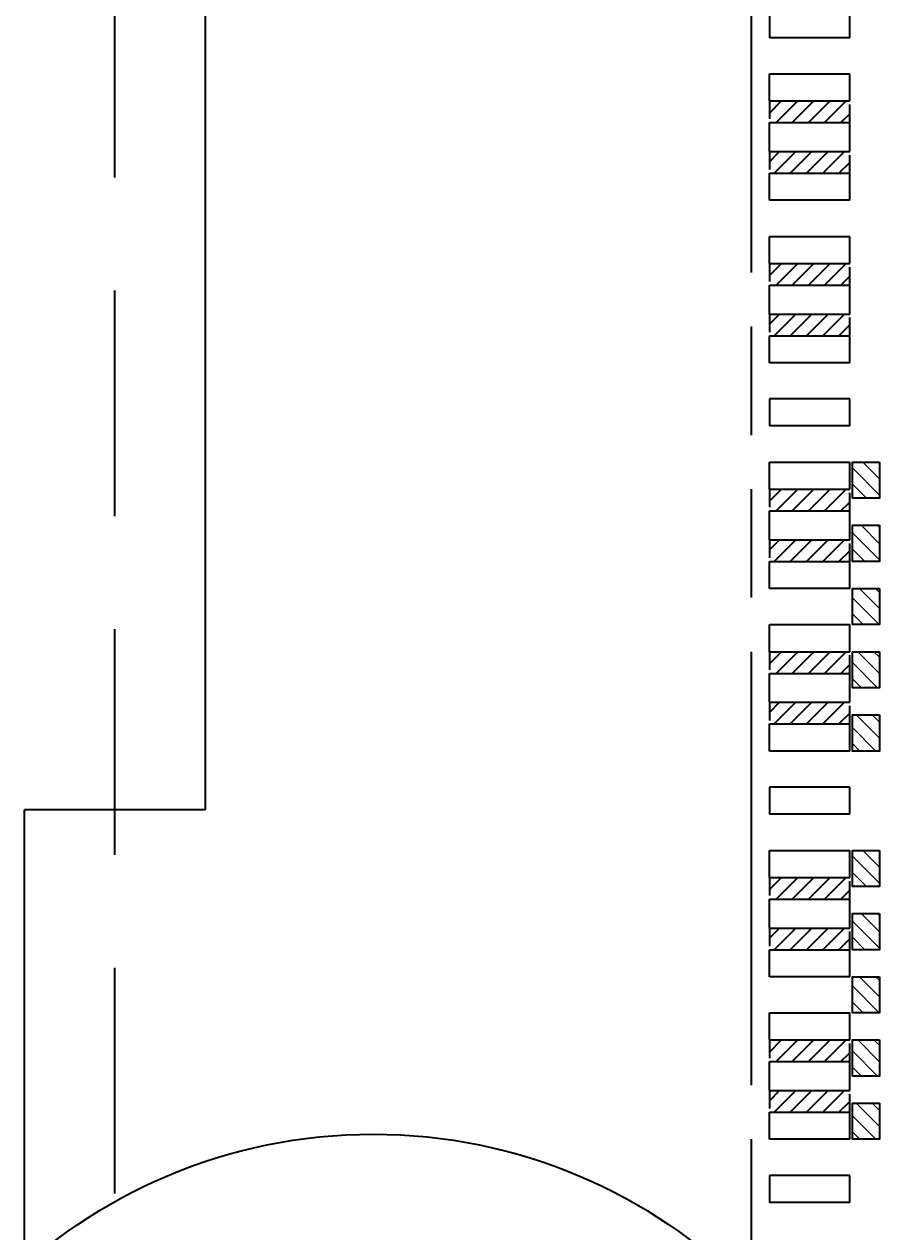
# Model space of a CAD drawing. Extents: x -338 to -53, y 67 to 196.
# Drawn here: x -326.37 to -321.62, y 117.72 to 124.4 of the extents above; entities that cross this region are included whole.
import ezdxf

# ---------------------------------------------------------------- set-up
doc = ezdxf.new("R2010")
doc.units = 0
doc.linetypes.add('ACAD_ISO09W100', pattern=[45, 24, -3, 6, -3, 6, -3])
doc.linetypes.add('HIDDEN', pattern=[0.375, 0.25, -0.125])
for name, color, linetype in [('2', 7, 'Continuous'), ('dimension', 3, 'Continuous'), ('Etched Area', 4, 'Continuous'), ('Hidden', 4, 'HIDDEN'), ('Molding Line', 5, 'ACAD_ISO09W100'), ('Tape Line', 21, 'HIDDEN')]:
    doc.layers.add(name, color=color, linetype=linetype)
doc.layers.add('DIM', color=4, linetype='Continuous', lineweight=18)
doc.styles.add('SIMPLEX', font='SIMPLEX')
doc.dimstyles.new('1', dxfattribs={"dimtxt": 1, "dimasz": 1, "dimexe": 0.3, "dimexo": 0.3, "dimgap": 0.3, "dimtad": 0, "dimdec": 3, "dimzin": 1, "dimdsep": 46, "dimtxsty": 'SIMPLEX', "dimcen": 0, "dimclrd": 256, "dimclre": 256, "dimclrt": 7, "dimadec": 0, "dimazin": 1, "dimtm": 1.25, "dimtfac": 1, "dimtdec": 3, "dimtmove": 0, "dimatfit": 0, "dimfxl": 1, "dimtolj": 1, "dimtzin": 0, "dimlwd": -1, "dimlwe": -1, "dimarcsym": 1})
pattern_1 = [(45, (-208.74118, 128.66751), (-0.04490128, 0.04490128), [])]
pattern_2 = [(45, (-208.74118, 129.56751), (-0.04490128, 0.04490128), [])]
pattern_3 = [(45, (-208.74118, 130.81751), (-0.04490128, 0.04490128), [])]
pattern_4 = [(45, (-208.74118, 131.71751), (-0.04490128, 0.04490128), [])]
pattern_5 = [(45, (-208.74118, 132.96751), (-0.04490128, 0.04490128), [])]
pattern_6 = [(45, (-208.74118, 133.86751), (-0.04490128, 0.04490128), [])]
pattern_7 = [(135, (-439.333216, -201.337726), (-0.044901281, -0.044901281), [])]
pattern_8 = [(135, (-439.333216, -199.187726), (-0.044901281, -0.044901281), [])]

# ---------------------------------------------------------------- blocks, each defined once
blk = doc.blocks.new('*D25')
at = {"layer": 'Defpoints', "color": 0, "transparency": 16777216}
for p in [(2540.3534, 1935.2739), (2409.9027, 1907.2739), (2416.2869, 1907.2739)]:
    blk.add_point(p, dxfattribs=at)
at = {"layer": 'dimension', "transparency": 16777216}
blk.add_line((2415.9869, 1907.2739), (2409.9027, 1907.2739), dxfattribs=at)
at = {"layer": 'dimension', "color": 7, "transparency": 16777216, "insert": (2407.1265, 1907.2739), "char_height": 1, "attachment_point": 5, "style": 'SIMPLEX'}
blk.add_mtext('\\A1;28.000', dxfattribs=at)
blk = doc.blocks.new('*D26')
at = {"layer": 'Defpoints', "color": 0, "transparency": 16777216}
for p in [(2540.3534, 1935.2739), (2409.9027, 1904.4489), (2420.8223, 1904.4489)]:
    blk.add_point(p, dxfattribs=at)
at = {"layer": 'dimension', "transparency": 16777216}
blk.add_line((2420.5223, 1904.4489), (2409.9027, 1904.4489), dxfattribs=at)
at = {"layer": 'dimension', "color": 7, "transparency": 16777216, "insert": (2407.1265, 1904.4489), "char_height": 1, "attachment_point": 5, "style": 'SIMPLEX'}
blk.add_mtext('\\A1;30.825', dxfattribs=at)
blk = doc.blocks.new('*D27')
at = {"layer": 'Defpoints', "color": 0, "transparency": 16777216}
for p in [(2540.3534, 1935.2739), (2409.9027, 1903.2739), (2416.9041, 1903.2739)]:
    blk.add_point(p, dxfattribs=at)
at = {"layer": 'dimension', "transparency": 16777216}
blk.add_line((2416.6041, 1903.2739), (2409.9027, 1903.2739), dxfattribs=at)
at = {"layer": 'dimension', "color": 7, "transparency": 16777216, "insert": (2407.1265, 1903.2739), "char_height": 1, "attachment_point": 5, "style": 'SIMPLEX'}
blk.add_mtext('\\A1;32.000', dxfattribs=at)
blk = doc.blocks.new('*D28')
at = {"layer": 'Defpoints', "color": 0, "transparency": 16777216}
for p in [(2540.3534, 1935.2739), (2409.9027, 1901.7739), (2425.6548, 1901.7739)]:
    blk.add_point(p, dxfattribs=at)
at = {"layer": 'dimension', "transparency": 16777216}
blk.add_line((2425.3548, 1901.7739), (2409.9027, 1901.7739), dxfattribs=at)
at = {"layer": 'dimension', "color": 7, "transparency": 16777216, "insert": (2407.1265, 1901.7739), "char_height": 1, "attachment_point": 5, "style": 'SIMPLEX'}
blk.add_mtext('\\A1;33.500', dxfattribs=at)
blk = doc.blocks.new('*D29')
at = {"layer": 'Defpoints', "color": 0, "transparency": 16777216}
for p in [(2540.3534, 1935.2739), (2416.1674, 1901.4286), (2409.9027, 1900.5521)]:
    blk.add_point(p, dxfattribs=at)
at = {"layer": 'dimension', "transparency": 16777216}
for p, q in [((2413.9027, 1901.4286), (2411.9027, 1900.5521)), ((2415.8674, 1901.4286), (2413.9027, 1901.4286)), ((2411.9027, 1900.5521), (2409.9027, 1900.5521))]:
    blk.add_line(p, q, dxfattribs=at)
at = {"layer": 'dimension', "color": 7, "transparency": 16777216, "insert": (2407.1265, 1900.5521), "char_height": 1, "attachment_point": 5, "style": 'SIMPLEX'}
blk.add_mtext('\\A1;33.845', dxfattribs=at)
blk = doc.blocks.new('*D30')
at = {"layer": 'Defpoints', "color": 0, "transparency": 16777216}
for p in [(2540.3534, 1935.2739), (2418.3305, 1900.2739), (2409.9027, 1899.3573)]:
    blk.add_point(p, dxfattribs=at)
at = {"layer": 'dimension', "transparency": 16777216}
for p, q in [((2413.9027, 1900.2739), (2411.9027, 1899.3573)), ((2418.0305, 1900.2739), (2413.9027, 1900.2739)), ((2411.9027, 1899.3573), (2409.9027, 1899.3573))]:
    blk.add_line(p, q, dxfattribs=at)
at = {"layer": 'dimension', "color": 7, "transparency": 16777216, "insert": (2407.1265, 1899.3573), "char_height": 1, "attachment_point": 5, "style": 'SIMPLEX'}
blk.add_mtext('\\A1;35.000', dxfattribs=at)
blk = doc.blocks.new('*D57')
at = {"layer": 'Defpoints', "color": 0, "transparency": 16777216}
for p in [(2540.3534, 1935.2739), (2421.0284, 1904.3432), (2421.0399, 1893.0124)]:
    blk.add_point(p, dxfattribs=at)
at = {"layer": 'dimension', "transparency": 16777216}
for p, q in [((2421.0284, 1904.0432), (2421.0284, 1897.0124)), ((2421.0284, 1897.0124), (2421.0399, 1895.0124)), ((2421.0399, 1895.0124), (2421.0399, 1893.0124))]:
    blk.add_line(p, q, dxfattribs=at)
at = {"layer": 'dimension', "color": 7, "transparency": 16777216, "insert": (2421.0399, 1889.9505), "char_height": 1, "attachment_point": 5, "rotation": 90, "style": 'SIMPLEX'}
blk.add_mtext('\\A1;119.325', dxfattribs=at)

msp = doc.modelspace()

# ---------------------------------------------------------------- hatches: boundary and pattern name
at = {"layer": 'DIM'}
h = msp.add_hatch(dxfattribs=at)
h.set_pattern_fill('ANSI31', color=142, scale=0.02, angle=-270)
h.set_pattern_definition(pattern_8)
h.paths.add_polyline_path([(-321.6305, 121.7777), (-321.6305, 121.9777), (-321.7805, 121.9777), (-321.7805, 121.7777)])
h = msp.add_hatch(dxfattribs=at)
h.set_pattern_fill('ANSI31', color=142, scale=0.02, angle=-270)
h.set_pattern_definition(pattern_8)
h.paths.add_polyline_path([(-321.6305, 121.4277), (-321.6305, 121.6277), (-321.7805, 121.6277), (-321.7805, 121.4277)])
h = msp.add_hatch(dxfattribs=at)
h.set_pattern_fill('ANSI31', color=142, scale=0.02, angle=-270)
h.set_pattern_definition(pattern_8)
h.paths.add_polyline_path([(-321.6305, 121.0777), (-321.6305, 121.2777), (-321.7805, 121.2777), (-321.7805, 121.0777)])
h = msp.add_hatch(dxfattribs=at)
h.set_pattern_fill('ANSI31', color=142, scale=0.02, angle=-270)
h.set_pattern_definition(pattern_8)
h.paths.add_polyline_path([(-321.6305, 120.7277), (-321.6305, 120.9277), (-321.7805, 120.9277), (-321.7805, 120.7277)])
h = msp.add_hatch(dxfattribs=at)
h.set_pattern_fill('ANSI31', color=142, scale=0.02, angle=-270)
h.set_pattern_definition(pattern_8)
h.paths.add_polyline_path([(-321.6305, 120.3777), (-321.6305, 120.5777), (-321.7805, 120.5777), (-321.7805, 120.3777)])
h = msp.add_hatch(dxfattribs=at)
h.set_pattern_fill('ANSI31', color=142, scale=0.02, angle=-270)
h.set_pattern_definition(pattern_7)
h.paths.add_polyline_path([(-321.6305, 119.6277), (-321.6305, 119.8277), (-321.7805, 119.8277), (-321.7805, 119.6277)])
h = msp.add_hatch(dxfattribs=at)
h.set_pattern_fill('ANSI31', color=142, scale=0.02, angle=-270)
h.set_pattern_definition(pattern_7)
h.paths.add_polyline_path([(-321.6305, 119.2777), (-321.6305, 119.4777), (-321.7805, 119.4777), (-321.7805, 119.2777)])
h = msp.add_hatch(dxfattribs=at)
h.set_pattern_fill('ANSI31', color=142, scale=0.02, angle=-270)
h.set_pattern_definition(pattern_7)
h.paths.add_polyline_path([(-321.6305, 118.9277), (-321.6305, 119.1277), (-321.7805, 119.1277), (-321.7805, 118.9277)])
h = msp.add_hatch(dxfattribs=at)
h.set_pattern_fill('ANSI31', color=142, scale=0.02, angle=-270)
h.set_pattern_definition(pattern_7)
h.paths.add_polyline_path([(-321.6305, 118.5777), (-321.6305, 118.7777), (-321.7805, 118.7777), (-321.7805, 118.5777)])
h = msp.add_hatch(dxfattribs=at)
h.set_pattern_fill('ANSI31', color=142, scale=0.02, angle=-270)
h.set_pattern_definition(pattern_7)
h.paths.add_polyline_path([(-321.6305, 118.2277), (-321.6305, 118.4277), (-321.7805, 118.4277), (-321.7805, 118.2277)])
at = {"layer": 'Etched Area'}
h = msp.add_hatch(dxfattribs=at)
h.set_pattern_fill('ANSI31', color=256, scale=0.02)
h.set_pattern_definition(pattern_6)
h.paths.add_polyline_path([(-321.7955, 123.9777), (-322.2405, 123.9777), (-322.2405, 123.8577), (-321.7955, 123.8577)])
h = msp.add_hatch(dxfattribs=at)
h.set_pattern_fill('ANSI31', color=256, scale=0.02)
h.set_pattern_definition(pattern_6)
h.paths.add_polyline_path([(-321.7955, 123.6977), (-322.2405, 123.6977), (-322.2405, 123.5777), (-321.7955, 123.5777)])
h = msp.add_hatch(dxfattribs=at)
h.set_pattern_fill('ANSI31', color=256, scale=0.02)
h.set_pattern_definition(pattern_5)
h.paths.add_polyline_path([(-321.7955, 123.0777), (-322.2405, 123.0777), (-322.2405, 122.9577), (-321.7955, 122.9577)])
h = msp.add_hatch(dxfattribs=at)
h.set_pattern_fill('ANSI31', color=256, scale=0.02)
h.set_pattern_definition(pattern_5)
h.paths.add_polyline_path([(-321.7955, 122.7977), (-322.2405, 122.7977), (-322.2405, 122.6777), (-321.7955, 122.6777)])
h = msp.add_hatch(dxfattribs=at)
h.set_pattern_fill('ANSI31', color=256, scale=0.02)
h.set_pattern_definition(pattern_4)
h.paths.add_polyline_path([(-321.7955, 121.8277), (-322.2405, 121.8277), (-322.2405, 121.7077), (-321.7955, 121.7077)])
h = msp.add_hatch(dxfattribs=at)
h.set_pattern_fill('ANSI31', color=256, scale=0.02)
h.set_pattern_definition(pattern_4)
h.paths.add_polyline_path([(-321.7955, 121.5477), (-322.2405, 121.5477), (-322.2405, 121.4277), (-321.7955, 121.4277)])
h = msp.add_hatch(dxfattribs=at)
h.set_pattern_fill('ANSI31', color=256, scale=0.02)
h.set_pattern_definition(pattern_3)
h.paths.add_polyline_path([(-321.7955, 120.9277), (-322.2405, 120.9277), (-322.2405, 120.8077), (-321.7955, 120.8077)])
h = msp.add_hatch(dxfattribs=at)
h.set_pattern_fill('ANSI31', color=256, scale=0.02)
h.set_pattern_definition(pattern_3)
h.paths.add_polyline_path([(-321.7955, 120.6477), (-322.2405, 120.6477), (-322.2405, 120.5277), (-321.7955, 120.5277)])
h = msp.add_hatch(dxfattribs=at)
h.set_pattern_fill('ANSI31', color=256, scale=0.02)
h.set_pattern_definition(pattern_2)
h.paths.add_polyline_path([(-321.7955, 119.6777), (-322.2405, 119.6777), (-322.2405, 119.5577), (-321.7955, 119.5577)])
h = msp.add_hatch(dxfattribs=at)
h.set_pattern_fill('ANSI31', color=256, scale=0.02)
h.set_pattern_definition(pattern_2)
h.paths.add_polyline_path([(-321.7955, 119.3977), (-322.2405, 119.3977), (-322.2405, 119.2777), (-321.7955, 119.2777)])
h = msp.add_hatch(dxfattribs=at)
h.set_pattern_fill('ANSI31', color=256, scale=0.02)
h.set_pattern_definition(pattern_1)
h.paths.add_polyline_path([(-321.7955, 118.7777), (-322.2405, 118.7777), (-322.2405, 118.6577), (-321.7955, 118.6577)])
h = msp.add_hatch(dxfattribs=at)
h.set_pattern_fill('ANSI31', color=256, scale=0.02)
h.set_pattern_definition(pattern_1)
h.paths.add_polyline_path([(-321.7955, 118.4977), (-322.2405, 118.4977), (-322.2405, 118.3777), (-321.7955, 118.3777)])

# ---------------------------------------------------------------- linework, layer by layer
for p, q in [((-325.3655, 134.0527), (-325.3655, 120.0527)), ((-322.2405, 124.4777), (-322.2405, 124.3277)), ((-321.7955, 124.3277), (-321.7955, 124.4777)), ((-321.7955, 124.3277), (-322.2405, 124.3277)), ((-322.2405, 123.9777), (-322.2405, 124.1277)), ((-322.2405, 124.1277), (-321.7955, 124.1277)), ((-321.7955, 123.9777), (-321.7955, 124.1277)), ((-322.2405, 123.9777), (-321.7955, 123.9777)), ((-322.2405, 123.6977), (-322.2405, 123.8577)), ((-322.2405, 123.8577), (-321.7955, 123.8577)), ((-321.7955, 123.6977), (-321.7955, 123.8577)), ((-322.2405, 123.6977), (-321.7955, 123.6977)), ((-322.2405, 123.4277), (-322.2405, 123.5777)), ((-322.2405, 123.5777), (-321.7955, 123.5777)), ((-321.7955, 123.4277), (-321.7955, 123.5777)), ((-321.7955, 123.4277), (-322.2405, 123.4277)), ((-322.2405, 123.0777), (-322.2405, 123.2277)), ((-322.2405, 123.2277), (-321.7955, 123.2277)), ((-321.7955, 123.0777), (-321.7955, 123.2277)), ((-322.2405, 123.0777), (-321.7955, 123.0777)), ((-322.2405, 122.7977), (-322.2405, 122.9577)), ((-322.2405, 122.9577), (-321.7955, 122.9577)), ((-321.7955, 122.7977), (-321.7955, 122.9577)), ((-322.2405, 122.7977), (-321.7955, 122.7977)), ((-322.2405, 122.5277), (-322.2405, 122.6777)), ((-322.2405, 122.6777), (-321.7955, 122.6777)), ((-321.7955, 122.5277), (-321.7955, 122.6777)), ((-321.7955, 122.5277), (-322.2405, 122.5277)), ((-321.7955, 122.3277), (-322.2405, 122.3277)), ((-322.2405, 122.3277), (-322.2405, 122.1777)), ((-321.7955, 122.1777), (-321.7955, 122.3277)), ((-321.7955, 122.1777), (-322.2405, 122.1777)), ((-322.2405, 121.8277), (-322.2405, 121.9777)), ((-322.2405, 121.9777), (-321.7955, 121.9777)), ((-321.7955, 121.8277), (-321.7955, 121.9777)), ((-322.2405, 121.8277), (-321.7955, 121.8277)), ((-322.2405, 121.5477), (-322.2405, 121.7077)), ((-322.2405, 121.7077), (-321.7955, 121.7077)), ((-321.7955, 121.5477), (-321.7955, 121.7077)), ((-322.2405, 121.5477), (-321.7955, 121.5477)), ((-322.2405, 121.2777), (-322.2405, 121.4277)), ((-322.2405, 121.4277), (-321.7955, 121.4277)), ((-321.7955, 121.2777), (-321.7955, 121.4277)), ((-321.7955, 121.2777), (-322.2405, 121.2777)), ((-322.2405, 120.9277), (-322.2405, 121.0777)), ((-322.2405, 121.0777), (-321.7955, 121.0777)), ((-321.7955, 120.9277), (-321.7955, 121.0777)), ((-322.2405, 120.9277), (-321.7955, 120.9277)), ((-322.2405, 120.6477), (-322.2405, 120.8077)), ((-322.2405, 120.8077), (-321.7955, 120.8077)), ((-321.7955, 120.6477), (-321.7955, 120.8077)), ((-322.2405, 120.6477), (-321.7955, 120.6477)), ((-322.2405, 120.3777), (-322.2405, 120.5277)), ((-322.2405, 120.5277), (-321.7955, 120.5277)), ((-321.7955, 120.3777), (-321.7955, 120.5277)), ((-321.7955, 120.3777), (-322.2405, 120.3777)), ((-321.7955, 120.1777), (-322.2405, 120.1777)), ((-322.2405, 120.1777), (-322.2405, 120.0277)), ((-321.7955, 120.0277), (-321.7955, 120.1777)), ((-326.3655, 114.2074), (-326.3655, 120.0527)), ((-325.3655, 120.0527), (-326.3655, 120.0527)), ((-321.7955, 120.0277), (-322.2405, 120.0277)), ((-322.2405, 119.6777), (-322.2405, 119.8277)), ((-322.2405, 119.8277), (-321.7955, 119.8277)), ((-321.7955, 119.6777), (-321.7955, 119.8277)), ((-322.2405, 119.6777), (-321.7955, 119.6777)), ((-322.2405, 119.3977), (-322.2405, 119.5577)), ((-322.2405, 119.5577), (-321.7955, 119.5577)), ((-321.7955, 119.3977), (-321.7955, 119.5577)), ((-322.2405, 119.3977), (-321.7955, 119.3977)), ((-322.2405, 119.1277), (-322.2405, 119.2777)), ((-322.2405, 119.2777), (-321.7955, 119.2777)), ((-321.7955, 119.1277), (-321.7955, 119.2777)), ((-321.7955, 119.1277), (-322.2405, 119.1277)), ((-322.2405, 118.7777), (-322.2405, 118.9277)), ((-322.2405, 118.9277), (-321.7955, 118.9277)), ((-321.7955, 118.7777), (-321.7955, 118.9277)), ((-322.2405, 118.7777), (-321.7955, 118.7777)), ((-322.2405, 118.4977), (-322.2405, 118.6577)), ((-322.2405, 118.6577), (-321.7955, 118.6577)), ((-321.7955, 118.4977), (-321.7955, 118.6577)), ((-322.2405, 118.4977), (-321.7955, 118.4977)), ((-322.2405, 118.2277), (-322.2405, 118.3777)), ((-322.2405, 118.3777), (-321.7955, 118.3777)), ((-321.7955, 118.2277), (-321.7955, 118.3777)), ((-321.7955, 118.2277), (-322.2405, 118.2277)), ((-321.7955, 118.0277), (-322.2405, 118.0277)), ((-322.2405, 118.0277), (-322.2405, 117.8777)), ((-321.7955, 117.8777), (-321.7955, 118.0277)), ((-321.7955, 117.8777), (-322.2405, 117.8777))]:
    msp.add_line(p, q)
at = {"layer": '2', "color": 5}
for points in [[(-321.6305, 121.9777), (-321.6305, 121.7777), (-321.7805, 121.7777), (-321.7805, 121.9777)], [(-321.6305, 121.6277), (-321.6305, 121.4277), (-321.7805, 121.4277), (-321.7805, 121.6277)], [(-321.6305, 121.2777), (-321.6305, 121.0777), (-321.7805, 121.0777), (-321.7805, 121.2777)], [(-321.6305, 120.9277), (-321.6305, 120.7277), (-321.7805, 120.7277), (-321.7805, 120.9277)], [(-321.6305, 120.5777), (-321.6305, 120.3777), (-321.7805, 120.3777), (-321.7805, 120.5777)], [(-321.6305, 119.8277), (-321.6305, 119.6277), (-321.7805, 119.6277), (-321.7805, 119.8277)], [(-321.6305, 119.4777), (-321.6305, 119.2777), (-321.7805, 119.2777), (-321.7805, 119.4777)], [(-321.6305, 119.1277), (-321.6305, 118.9277), (-321.7805, 118.9277), (-321.7805, 119.1277)], [(-321.6305, 118.7777), (-321.6305, 118.5777), (-321.7805, 118.5777), (-321.7805, 118.7777)], [(-321.6305, 118.4277), (-321.6305, 118.2277), (-321.7805, 118.2277), (-321.7805, 118.4277)]]:
    msp.add_lwpolyline(points, close=True, dxfattribs=at)
at = {"layer": 'dimension', "ltscale": 10}
msp.add_circle((-324.4342, 115.3313), 2.9248, dxfattribs=at)
at = {"layer": 'Hidden', "ltscale": 0.3}
for p, q in [((-322.2405, 123.9777), (-322.2405, 123.8577)), ((-321.7955, 123.8577), (-321.7955, 123.9777)), ((-322.2405, 123.6977), (-322.2405, 123.5777)), ((-321.7955, 123.5777), (-321.7955, 123.6977)), ((-322.2405, 123.0777), (-322.2405, 122.9577)), ((-321.7955, 122.9577), (-321.7955, 123.0777)), ((-322.2405, 122.7977), (-322.2405, 122.6777)), ((-321.7955, 122.6777), (-321.7955, 122.7977)), ((-322.2405, 121.8277), (-322.2405, 121.7077)), ((-321.7955, 121.7077), (-321.7955, 121.8277)), ((-322.2405, 121.5477), (-322.2405, 121.4277)), ((-321.7955, 121.4277), (-321.7955, 121.5477)), ((-322.2405, 120.9277), (-322.2405, 120.8077)), ((-321.7955, 120.8077), (-321.7955, 120.9277)), ((-322.2405, 120.6477), (-322.2405, 120.5277)), ((-321.7955, 120.5277), (-321.7955, 120.6477)), ((-322.2405, 119.6777), (-322.2405, 119.5577)), ((-321.7955, 119.5577), (-321.7955, 119.6777)), ((-322.2405, 119.3977), (-322.2405, 119.2777)), ((-321.7955, 119.2777), (-321.7955, 119.3977)), ((-322.2405, 118.7777), (-322.2405, 118.6577)), ((-321.7955, 118.6577), (-321.7955, 118.7777)), ((-322.2405, 118.4977), (-322.2405, 118.3777)), ((-321.7955, 118.3777), (-321.7955, 118.4977))]:
    msp.add_line(p, q, dxfattribs=at)
at = {"layer": 'Molding Line', "ltscale": 0.1}
msp.add_line((-322.3405, 179.4277), (-322.3405, 116.6777), dxfattribs=at)
at = {"layer": 'Tape Line', "color": 21, "ltscale": 5}
msp.add_line((-325.8655, 116.0527), (-325.8655, 180.0527), dxfattribs=at)

# ---------------------------------------------------------------- dimensions: what is measured, and where the dimension line sits
at = {"layer": 'dimension'}
for feature_location, offset, dtype, picture, middle in [((-326.182, 120.0527), (-6.3842, 0), 0, '*D25', (-335.3424, 120.0527)), ((-321.6466, 117.2277), (-10.9196, 0), 0, '*D26', (-335.3424, 117.2277)), ((-325.5648, 116.0527), (-7.0014, 0), 0, '*D27', (-335.3424, 116.0527)), ((-316.8141, 114.5527), (-15.7521, 0), 0, '*D28', (-335.3424, 114.5527)), ((-326.3015, 114.2074), (-6.2647, -0.8765), 0, '*D29', (-335.3424, 113.3309)), ((-324.1384, 113.0527), (-8.4278, -0.9166), 0, '*D30', (-335.3424, 112.1361)), ((-321.4405, 117.122), (0.0115, -11.3308), 1, '*D57', (-321.429, 102.7293))]:
    dim = msp.add_ordinate_dim(feature_location=feature_location, offset=offset, dtype=dtype, origin=(-202.1155, 148.0527), dimstyle='1', dxfattribs=at)
    dim.commit()
    dim.dimension.update_dxf_attribs({"geometry": picture, "text_midpoint": middle, "insert": (-2742.4689, -1787.2212)})

doc.saveas('drawing.dxf')
